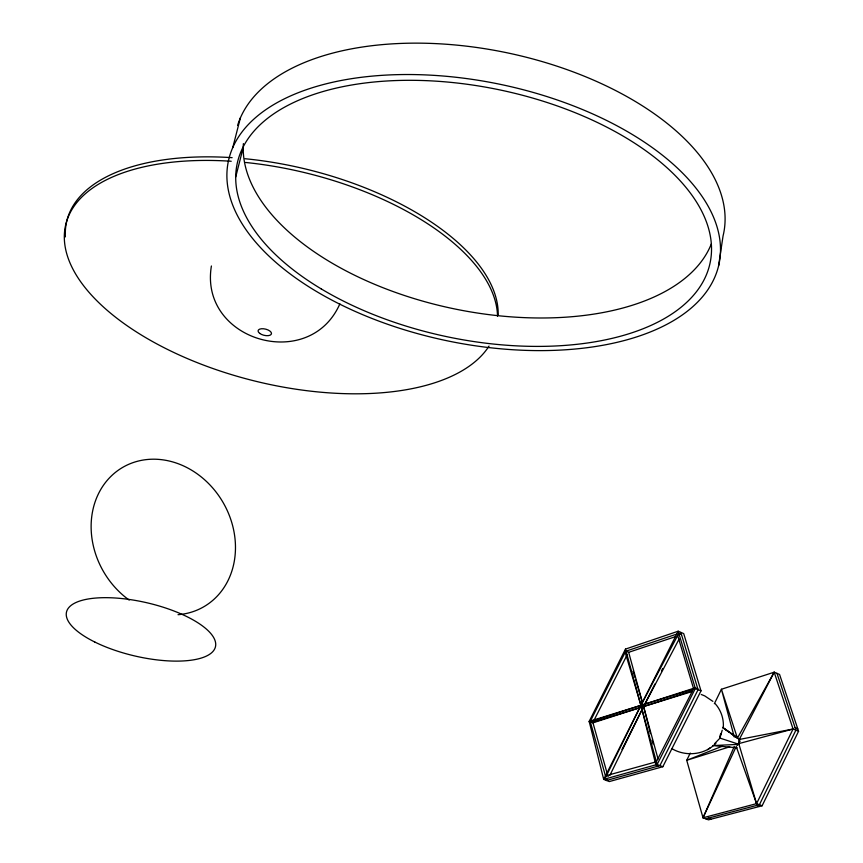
<?xml version="1.0" encoding="UTF-8"?>
<svg xmlns="http://www.w3.org/2000/svg" width="863" height="863" viewBox="0 0 863 863"><rect width="100%" height="100%" fill="white"/><g stroke="black" fill="none" stroke-linecap="round" stroke-linejoin="round"><path stroke-width="1.29" d="M737.056 745.556L739.116 743.528L739.3 739.472L774.176 672.212L779.559 674.445L798.577 731.241L762.105 805.783L708.469 819.85L703.011 817.79L686.721 760.303L690.249 753.075M720.67 733.593L720.141 737.175L722.234 730.195M714.542 743.723L720.001 738.102L720.681 733.539M718.566 265.944A250.637 130.939 11.8 0 0 378.35 75.599A250.637 130.939 11.8 0 0 324.261 295.966A250.637 130.939 11.8 0 0 718.566 265.944L723.065 235.923A249.073 132.729 11.8 0 0 514.963 54.52A249.073 132.729 11.8 0 0 237.584 125.48M211.403 265.987C198.868 340.874 309.569 372.935 339.882 303.819M235.707 177.001L243.226 147.465M232.74 147.724L240.41 117.821M731.058 733.582L737.423 738.124L774.176 672.212L793.086 729.019L756.56 803.647L703.011 817.79L734.284 746.441M703.011 817.79L736.215 746.527L756.56 803.647L762.105 805.783M714.359 703.712L721.425 689.257L774.176 672.212M681.468 634.542L678.793 633.334L640.907 705.362L604.79 779.084L607.509 780.195M609.807 775.492L643.604 706.527L679.095 639.062M589.17 721.382L625.47 649.105L678.167 631.22L683.701 633.593L700.993 690.853L662.827 766.722L609.321 781.565L603.701 779.386L589.17 721.382L695.341 688.491L700.993 690.853M621.975 749.537L654.931 683.981M661.49 670.929L662.687 668.555M625.179 652.32L590.432 720.993L593.097 722.126L641.08 707.304M594.294 719.753L627.228 654.672M656.376 761.738L693.377 689.106M671.802 748.599C685.578 756.862 704.737 755.114 715.966 743.216M707.66 749.688L709.979 747.887M722.611 746.085L686.721 760.303L729.764 746.797M676.711 634.111L626.031 651.155L628.674 652.32L675.589 636.603M589.332 722.029L695.147 687.822L697.876 689.03M605.448 775.913L590.314 721.716L592.978 722.838L641.069 707.336M624.683 650.659L640.907 705.362L643.604 706.527L692.363 690.81M650.432 733.604L643.604 706.527L692.266 691.49M606.419 780.497L659.882 765.621L662.827 766.722M655.168 762.105L606.495 775.589L608.307 776.333M739.116 743.528L793.086 729.019L798.577 731.241M705.826 818.804L759.429 804.694L795.934 730.109L776.959 673.302M793.086 729.019L739.3 739.472L722.773 727.509M737.034 747.79L712.719 745.589L738.987 744.338L756.56 803.647M720.001 738.102L738.987 744.338L739.3 739.472L740.055 741.673M708.329 818.146L710.972 819.192M756.689 805.416L759.354 806.495M701.241 694.478L704.758 695.912L712.86 701.36M658.609 765.977L655.858 764.823L640.907 705.362M795.114 727.66L797.757 728.793M722.611 727.401L737.563 737.725M722.568 727.52L728.933 732.072M715.298 703.82C720.907 710.109 723.874 718.685 723.323 727.11M737.423 738.124L721.425 689.257L734.284 737.045M680.842 632.439L698.07 689.699L659.882 765.621L657.131 764.467L603.701 779.386L678.167 631.22L695.341 688.491L657.131 764.467L625.47 649.105M677.66 635.481L693.485 688.361M633.086 671.166L634.963 677.477M635.707 680.012L642.471 702.73L628.674 652.32M592.978 722.838L607.077 773.151M643.604 706.527L658.07 759.052M652.061 740.044L653.043 743.917M711.317 243.938A240.108 127.929 11.8 0 1 451.241 308.22A240.108 127.929 11.8 0 1 243.388 143.592M489.019 346.095A221.478 107.152 13.8 0 1 257.066 381.586A221.478 107.152 13.8 0 1 64.714 243.679A221.478 107.152 13.8 0 1 231.219 161.262M245.48 162.46A221.478 107.152 13.8 0 1 497.52 316.236M65.394 236.894A221.316 107.346 13.8 0 1 232.136 157.67M245.081 158.727A221.316 107.346 13.8 0 1 498.178 315.416M129.17 600.065A80.626 69.051 59.7 0 1 112.168 475.189A80.626 69.051 59.7 0 1 226.764 509.504A80.626 69.051 59.7 0 1 178.026 614.693M259.731 333.398A6.839 3.182 13.6 0 0 271.111 334.466A6.839 3.182 13.6 0 0 263.528 328.771A6.839 3.182 13.6 0 0 259.731 333.398M321.209 288.889A241.618 126.203 11.8 0 0 708.091 270.27A241.618 126.203 11.8 0 0 391.651 80.734A241.618 126.203 11.8 0 0 321.209 288.889M94.822 642.04A76.473 27.282 13.1 0 0 214.984 648.232A76.473 27.282 13.1 0 0 113.172 597.876A76.473 27.282 13.1 0 0 94.822 642.04"/></g></svg>
